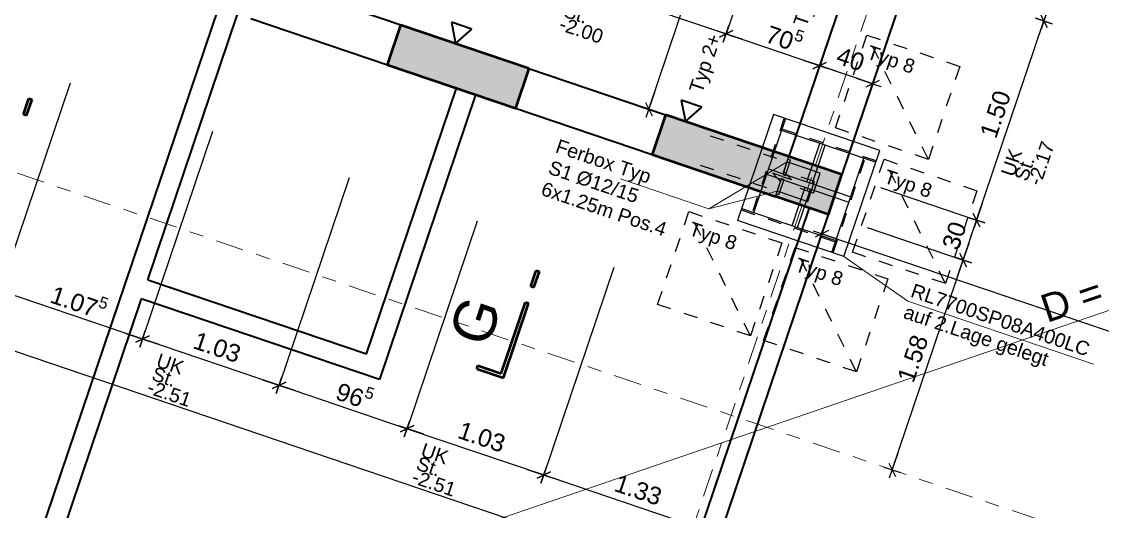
# Model space of a CAD drawing. Header units: metres. Extents: x 2661608 to 2661648.6, y 1209464.3 to 1209501.1.
# Drawn here: x 2661623.57 to 2661631.29, y 1209482.87 to 1209486.37 of the extents above; entities that cross this region are included whole.
import ezdxf

# ---------------------------------------------------------------- set-up
doc = ezdxf.new("R2010")
doc.units = ezdxf.units.M
doc.header["$PDMODE"] = 65
for name, pattern in [('AUSGEZOGEN', [0]), ('PHANTOM2_S8', [0.3, 0.2, -0.05, 0, -0.05]), ('STRICHLINIE_S4', [0.1, 0.05, -0.05]), ('VERDECKT2_S2', [0.025, 0, -0.025])]:
    doc.linetypes.add(name, pattern=pattern)
for name, color, linetype, lineweight in [('TB_639', 7, 'AUSGEZOGEN', 25), ('TB_640', 7, 'AUSGEZOGEN', 25), ('TB_641', 7, 'AUSGEZOGEN', 25), ('TB_643', 7, 'AUSGEZOGEN', 25), ('TB_645', 7, 'AUSGEZOGEN', 25), ('TB_649', 7, 'AUSGEZOGEN', 25)]:
    doc.layers.add(name, color=color, linetype=linetype, lineweight=lineweight)
doc.styles.add('ARIAL', font='arial.ttf')
doc.styles.add('MtXpl_Arial', font='arial.ttf')

# ---------------------------------------------------------------- blocks, each defined once
blk = doc.blocks.new('ALL_ML_STRICH')
at = {"color": 0, "linetype": 'ByBlock', "lineweight": -2}
for p, q in [((-1, 0), (0.5, 0)), ((-0.3, -0.3), (0.3, 0.3)), ((0, -0.5), (0, 0.5))]:
    blk.add_line(p, q, dxfattribs=at)

msp = doc.modelspace()

# ---------------------------------------------------------------- hatches: boundary and pattern name
at = {"layer": 'TB_639', "linetype": 'AUSGEZOGEN', "lineweight": 35, "transparency": 33554687}
for points in [[(2661626.1829, 1209486.0595), (2661627.097, 1209485.75), (2661627.1932, 1209486.0341), (2661626.2791, 1209486.3436)], [(2661629.4285, 1209485.2773), (2661629.0496, 1209485.4056), (2661628.1688, 1209485.7038), (2661628.0725, 1209485.4197), (2661629.3323, 1209484.9932)]]:
    msp.add_hatch(color=254, dxfattribs=at).paths.add_polyline_path(points)
at = {"layer": 'TB_640', "linetype": 'AUSGEZOGEN', "lineweight": 35, "transparency": 33554687}
for points in [[(2661626.2791, 1209486.3436), (2661626.2631, 1209486.2963), (2661627.1771, 1209485.9868), (2661627.1932, 1209486.0341)], [(2661628.1688, 1209485.7038), (2661628.1527, 1209485.6565), (2661629.4125, 1209485.23), (2661629.4285, 1209485.2773)]]:
    msp.add_hatch(color=81, dxfattribs=at).paths.add_polyline_path(points)

# ---------------------------------------------------------------- linework, layer by layer
at = {"layer": 'DEFPOINTS', "color": 7, "linetype": 'AUSGEZOGEN', "lineweight": 25, "transparency": 16777216}
for p in [(2661628.6015, 1209486.2803), (2661626.1829, 1209486.0595), (2661626.1829, 1209486.0595), (2661629.2692, 1209486.0542), (2661629.7089, 1209486.1054), (2661627.097, 1209485.75), (2661627.097, 1209485.75), (2661627.9124, 1209485.7906), (2661628.0493, 1209485.7443), (2661628.0725, 1209485.4197), (2661628.0725, 1209485.4197), (2661628.0725, 1209485.4197), (2661628.0725, 1209485.4197), (2661629.4285, 1209485.2773), (2661629.4285, 1209485.2773), (2661629.3768, 1209485.1245), (2661629.3768, 1209485.1245), (2661629.3768, 1209485.1245), (2661629.3768, 1209485.1245), (2661630.3899, 1209484.9518), (2661630.2937, 1209484.6677), (2661624.4336, 1209484.1044), (2661625.4092, 1209483.7741), (2661626.3232, 1209483.4646), (2661629.2864, 1209483.3406), (2661627.2988, 1209483.1343), (2661629.787, 1209483.1711)]:
    msp.add_point(p, dxfattribs=at)
at = {"layer": 'DEFPOINTS', "color": 5, "linetype": 'AUSGEZOGEN', "lineweight": 25, "transparency": 16777216}
for p in [(2661629.3323, 1209484.9932), (2661629.2854, 1209484.8545)]:
    msp.add_point(p, dxfattribs=at)
at = {"layer": 'TB_641', "color": 7, "linetype": 'AUSGEZOGEN', "lineweight": 35, "transparency": 33554687}
for p, q in [((2661629.5307, 1209486.8264), (2661629.0496, 1209485.4056)), ((2661626.2791, 1209486.3436), (2661625.3035, 1209486.6739)), ((2661629.9095, 1209486.6981), (2661629.4285, 1209485.2773)), ((2661624.9753, 1209486.4683), (2661621.8004, 1209477.0912)), ((2661624.4712, 1209484.5275), (2661625.1126, 1209486.4218)), ((2661625.2073, 1209486.3898), (2661626.1829, 1209486.0595)), ((2661626.7866, 1209486.3135), (2661626.6393, 1209486.3634)), ((2661626.6393, 1209486.3634), (2661626.6699, 1209486.2113)), ((2661626.6699, 1209486.2113), (2661626.7866, 1209486.3135)), ((2661627.1932, 1209486.0341), (2661628.1688, 1209485.7038)), ((2661626.0341, 1209483.9983), (2661626.6755, 1209485.8927)), ((2661626.6755, 1209485.8927), (2661626.6991, 1209485.8847)), ((2661626.8128, 1209485.8462), (2661626.1249, 1209483.8145)), ((2661627.097, 1209485.75), (2661628.0725, 1209485.4197)), ((2661628.4269, 1209485.7582), (2661628.2797, 1209485.808)), ((2661628.2797, 1209485.808), (2661628.3103, 1209485.6559)), ((2661628.3103, 1209485.6559), (2661628.4269, 1209485.7582)), ((2661629.195, 1209485.0397), (2661627.6236, 1209480.3985)), ((2661627.7144, 1209480.2146), (2661629.3323, 1209484.9932)), ((2661624.4712, 1209484.5275), (2661626.0341, 1209483.9983)), ((2661624.4247, 1209484.3901), (2661623.5412, 1209481.7806)), ((2661626.1249, 1209483.8145), (2661624.4247, 1209484.3901))]:
    msp.add_line(p, q, dxfattribs=at)
at = {"layer": 'TB_641', "color": 7, "linetype": 'AUSGEZOGEN', "lineweight": 50, "transparency": 33554687}
for p, q in [((2661626.1829, 1209486.0595), (2661626.2791, 1209486.3436)), ((2661627.1932, 1209486.0341), (2661626.2791, 1209486.3436)), ((2661626.1829, 1209486.0595), (2661627.097, 1209485.75)), ((2661627.1932, 1209486.0341), (2661627.097, 1209485.75)), ((2661628.1688, 1209485.7038), (2661628.0725, 1209485.4197)), ((2661629.4285, 1209485.2773), (2661628.1688, 1209485.7038)), ((2661628.0725, 1209485.4197), (2661628.9534, 1209485.1214)), ((2661629.3323, 1209484.9932), (2661629.4285, 1209485.2773)), ((2661629.3323, 1209484.9932), (2661628.9534, 1209485.1214))]:
    msp.add_line(p, q, dxfattribs=at)
at = {"layer": 'TB_641', "color": 7, "linetype": 'AUSGEZOGEN', "lineweight": 25, "transparency": 33554687}
for p, q in [((2661626.6991, 1209485.8847), (2661626.8886, 1209485.8205)), ((2661626.8886, 1209485.8205), (2661626.9122, 1209485.8125)), ((2661629.0432, 1209485.3866), (2661629.0063, 1209485.2777)), ((2661629.0139, 1209485.3001), (2661629.0496, 1209485.4056)), ((2661629.0253, 1209485.2713), (2661629.0622, 1209485.3802)), ((2661629.0622, 1209485.3802), (2661629.0432, 1209485.3866)), ((2661629.2736, 1209485.2875), (2661629.0558, 1209485.3613)), ((2661629.0015, 1209485.2635), (2661628.9352, 1209485.286)), ((2661628.9352, 1209485.286), (2661628.9891, 1209485.2269)), ((2661629.0063, 1209485.2777), (2661629.0253, 1209485.2713)), ((2661629.0678, 1209485.2411), (2661629.0139, 1209485.3001)), ((2661629.2255, 1209485.1455), (2661629.2736, 1209485.2875)), ((2661628.9534, 1209485.1214), (2661628.9891, 1209485.2269)), ((2661628.9967, 1209485.2493), (2661628.9598, 1209485.1404)), ((2661628.9788, 1209485.134), (2661629.0157, 1209485.2429)), ((2661628.9967, 1209485.2493), (2661629.0157, 1209485.2429)), ((2661629.0015, 1209485.2635), (2661629.0678, 1209485.2411)), ((2661629.2322, 1209485.2276), (2661629.1375, 1209485.2597)), ((2661629.1841, 1209485.0856), (2661629.2322, 1209485.2276)), ((2661628.9598, 1209485.1404), (2661628.9788, 1209485.134)), ((2661628.9852, 1209485.1529), (2661629.1841, 1209485.0856)), ((2661629.2255, 1209485.1455), (2661629.1308, 1209485.1775)), ((2661629.3323, 1209484.9932), (2661629.195, 1209485.0397))]:
    msp.add_line(p, q, dxfattribs=at)
at = {"layer": 'TB_641', "color": 7, "linetype": 'STRICHLINIE_S4', "lineweight": 25, "transparency": 33554687}
for p, q in [((2661628.4874, 1209485.5537), (2661629.0368, 1209485.3677)), ((2661629.0368, 1209485.3677), (2661629.0558, 1209485.3613)), ((2661628.4169, 1209485.3453), (2661628.9663, 1209485.1593)), ((2661628.9663, 1209485.1593), (2661628.9852, 1209485.1529))]:
    msp.add_line(p, q, dxfattribs=at)
at = {"layer": 'TB_643', "color": 7, "linetype": 'PHANTOM2_S8', "lineweight": 18, "transparency": 33554687}
for p, q in [((2661623.9509, 1209469.7224), (2661632.8308, 1209495.9499)), ((2661612.6477, 1209488.974), (2661644.6767, 1209478.1298))]:
    msp.add_line(p, q, dxfattribs=at)
at = {"layer": 'TB_645', "color": 7, "linetype": 'VERDECKT2_S2', "lineweight": 25, "transparency": 33554687}
for p, q in [((2661629.3826, 1209485.6096), (2661629.6071, 1209486.2726)), ((2661629.6071, 1209486.2726), (2661630.2702, 1209486.0481)), ((2661630.0457, 1209485.3851), (2661629.6071, 1209486.2726)), ((2661630.2702, 1209486.0481), (2661630.0457, 1209485.3851)), ((2661629.0161, 1209485.6809), (2661628.7869, 1209485.0036)), ((2661629.6725, 1209485.3742), (2661628.9952, 1209485.6035)), ((2661630.0457, 1209485.3851), (2661629.3826, 1209485.6096)), ((2661629.3658, 1209484.7179), (2661629.5951, 1209485.3951)), ((2661629.505, 1209484.7235), (2661629.7294, 1209485.3866)), ((2661629.7294, 1209485.3866), (2661630.3925, 1209485.1621)), ((2661630.168, 1209484.4991), (2661629.7294, 1209485.3866)), ((2661630.3925, 1209485.1621), (2661630.168, 1209484.4991)), ((2661628.1118, 1209484.3506), (2661628.3363, 1209485.0137)), ((2661628.3363, 1209485.0137), (2661628.9993, 1209484.7892)), ((2661628.7748, 1209484.1261), (2661628.3363, 1209485.0137)), ((2661628.7095, 1209485.0246), (2661629.3867, 1209484.7953)), ((2661628.9993, 1209484.7892), (2661628.7748, 1209484.1261)), ((2661628.8695, 1209484.0941), (2661629.094, 1209484.7571)), ((2661629.094, 1209484.7571), (2661629.757, 1209484.5326)), ((2661629.5326, 1209483.8696), (2661629.094, 1209484.7571)), ((2661630.168, 1209484.4991), (2661629.505, 1209484.7235)), ((2661629.757, 1209484.5326), (2661629.5326, 1209483.8696)), ((2661628.7748, 1209484.1261), (2661628.1118, 1209484.3506)), ((2661629.5326, 1209483.8696), (2661628.8695, 1209484.0941))]:
    msp.add_line(p, q, dxfattribs=at)
at = {"layer": 'TB_645', "color": 7, "linetype": 'AUSGEZOGEN', "lineweight": 25, "transparency": 33554687}
for p, q in [((2661628.9404, 1209485.7065), (2661628.6838, 1209484.9488)), ((2661629.0256, 1209485.6777), (2661628.7979, 1209485.0052)), ((2661629.6981, 1209485.45), (2661628.9404, 1209485.7065)), ((2661629.6693, 1209485.3647), (2661628.9968, 1209485.5924)), ((2661629.1784, 1209485.2247), (2661629.2714, 1209485.4994)), ((2661629.2163, 1209485.2119), (2661629.3093, 1209485.4866)), ((2661629.4416, 1209484.6922), (2661629.6981, 1209485.45)), ((2661629.3563, 1209484.7211), (2661629.584, 1209485.3936)), ((2661628.8909, 1209485.2798), (2661629.4782, 1209485.081)), ((2661628.9038, 1209485.3177), (2661629.491, 1209485.1189)), ((2661629.0726, 1209484.9122), (2661629.1656, 1209485.1868)), ((2661629.1105, 1209484.8993), (2661629.2035, 1209485.174)), ((2661628.7127, 1209485.034), (2661629.3852, 1209484.8063)), ((2661629.4416, 1209484.6922), (2661628.6838, 1209484.9488))]:
    msp.add_line(p, q, dxfattribs=at)
at = {"layer": 'TB_645', "color": 7, "linetype": 'AUSGEZOGEN', "lineweight": 18, "transparency": 33554687}
for q in [(2661629.4416, 1209484.6922), (2661631.2248, 1209483.9244)]:
    msp.add_line((2661629.8999, 1209484.373), q, dxfattribs=at)
at = {"layer": 'TB_649', "color": 7, "linetype": 'AUSGEZOGEN', "lineweight": 18, "transparency": 33554687}
for p, q in [((2661613.1943, 1209478.1152), (2661641.4364, 1209487.7575)), ((2661629.0368, 1209485.3677), (2661628.4787, 1209485.0322)), ((2661627.8466, 1209485.2462), (2661628.4787, 1209485.0322)), ((2661628.4787, 1209485.0322), (2661628.9663, 1209485.1593))]:
    msp.add_line(p, q, dxfattribs=at)
at = {"layer": 'TB_649', "color": 7, "linetype": 'AUSGEZOGEN', "lineweight": -2, "transparency": 16777216}
for p, q in [((2661628.0493, 1209485.7443), (2661628.5303, 1209487.1651)), ((2661628.8021, 1209486.8728), (2661628.6015, 1209486.2803)), ((2661628.8021, 1209486.8728), (2661628.6015, 1209486.2803)), ((2661627.1428, 1209486.7741), (2661628.6015, 1209486.2803)), ((2661630.3899, 1209484.9518), (2661630.8709, 1209486.3726)), ((2661628.6015, 1209486.2803), (2661629.2692, 1209486.0542)), ((2661617.4509, 1209486.0726), (2661628.4383, 1209482.3526)), ((2661629.2692, 1209486.0542), (2661629.2692, 1209486.0542)), ((2661629.2692, 1209486.0542), (2661629.2692, 1209486.0542)), ((2661629.2692, 1209486.0542), (2661629.6481, 1209485.9259)), ((2661623.9163, 1209485.9289), (2661623.4153, 1209484.4491)), ((2661623.9163, 1209485.9289), (2661623.4153, 1209484.4491)), ((2661629.6481, 1209485.9259), (2661629.6481, 1209485.9259)), ((2661628.0493, 1209485.7443), (2661628.0493, 1209485.7443)), ((2661624.9346, 1209485.5842), (2661624.4336, 1209484.1044)), ((2661624.9346, 1209485.5842), (2661624.4336, 1209484.1044)), ((2661625.9102, 1209485.2539), (2661625.4092, 1209483.7741)), ((2661625.9102, 1209485.2539), (2661625.4092, 1209483.7741)), ((2661629.7045, 1209485.1839), (2661630.3899, 1209484.9518)), ((2661629.7045, 1209485.1839), (2661630.3899, 1209484.9518)), ((2661626.8242, 1209484.9444), (2661626.3232, 1209483.4646)), ((2661626.8242, 1209484.9444), (2661626.3232, 1209483.4646)), ((2661629.6085, 1209484.8997), (2661630.2937, 1209484.6677)), ((2661629.6085, 1209484.8997), (2661630.2937, 1209484.6677)), ((2661630.2937, 1209484.6677), (2661630.3899, 1209484.9518)), ((2661629.787, 1209483.1711), (2661630.2937, 1209484.6677)), ((2661627.7998, 1209484.6141), (2661627.2988, 1209483.1343)), ((2661627.7998, 1209484.6141), (2661627.2988, 1209483.1343)), ((2661623.4153, 1209484.4491), (2661624.4336, 1209484.1044)), ((2661624.4336, 1209484.1044), (2661625.4092, 1209483.7741)), ((2661625.4092, 1209483.7741), (2661626.3232, 1209483.4646)), ((2661626.3232, 1209483.4646), (2661627.2988, 1209483.1343)), ((2661627.2988, 1209483.1343), (2661628.5585, 1209482.7078)), ((2661629.787, 1209483.1711), (2661629.787, 1209483.1711))]:
    msp.add_line(p, q, dxfattribs=at)
at = {"layer": 'TB_649', "color": 7, "linetype": 'AUSGEZOGEN', "lineweight": 50, "transparency": 33554687}
for p, q in [((2661623.5833, 1209485.7064), (2661623.6218, 1209485.8201)), ((2661623.6061, 1209485.6987), (2661623.6445, 1209485.8124)), ((2661623.6218, 1209485.8201), (2661623.6445, 1209485.8124)), ((2661623.6061, 1209485.6987), (2661623.5833, 1209485.7064)), ((2661627.2064, 1209484.4797), (2661627.2449, 1209484.5934)), ((2661627.2291, 1209484.472), (2661627.2676, 1209484.5857)), ((2661627.2449, 1209484.5934), (2661627.2676, 1209484.5857)), ((2661627.2291, 1209484.472), (2661627.2064, 1209484.4797)), ((2661626.996, 1209483.8584), (2661627.1679, 1209484.3661)), ((2661627.0111, 1209483.8279), (2661627.1907, 1209484.3584)), ((2661627.1679, 1209484.3661), (2661627.1907, 1209484.3584)), ((2661626.8216, 1209483.8921), (2661626.8293, 1209483.9148)), ((2661626.8216, 1209483.8921), (2661627.0111, 1209483.8279)), ((2661626.8293, 1209483.9148), (2661626.996, 1209483.8584))]:
    msp.add_line(p, q, dxfattribs=at)
at = {"layer": 'TB_649', "color": 5, "linetype": 'AUSGEZOGEN', "lineweight": -2, "transparency": 16777216}
for q in [(2661629.2854, 1209484.8545), (2661634.8422, 1209482.9731)]:
    msp.add_line((2661629.2854, 1209484.8545), q, dxfattribs=at)

# ---------------------------------------------------------------- block references
at = {"layer": 'TB_649', "color": 7, "linetype": 'AUSGEZOGEN', "lineweight": 25, "transparency": 16777216, "xscale": 0.125, "yscale": 0.125, "zscale": 0.125}
for p, rotation in [((2661630.8709, 1209486.3726), 251.2952432401716), ((2661630.8709, 1209486.3726), 71.29524324017162), ((2661628.6015, 1209486.2803), 341.2952432375796), ((2661628.6015, 1209486.2803), 161.2952432375796), ((2661629.2692, 1209486.0542), 341.2952432375796), ((2661629.2692, 1209486.0542), 161.2952432375796), ((2661629.6481, 1209485.9259), 341.2952432375796), ((2661628.0493, 1209485.7443), 251.2952432457958), ((2661630.3899, 1209484.9518), 251.2952432401716), ((2661630.3899, 1209484.9518), 71.29524324017162), ((2661630.2937, 1209484.6677), 251.2952432401716), ((2661630.2937, 1209484.6677), 71.29524324017162), ((2661624.4336, 1209484.1044), 341.2952432638242), ((2661624.4336, 1209484.1044), 161.2952432638242), ((2661625.4092, 1209483.7741), 341.2952432638242), ((2661625.4092, 1209483.7741), 161.2952432638242), ((2661626.3232, 1209483.4646), 341.2952432638242), ((2661626.3232, 1209483.4646), 161.2952432638242), ((2661629.787, 1209483.1711), 251.2952432401716), ((2661627.2988, 1209483.1343), 341.2952432638242), ((2661627.2988, 1209483.1343), 161.2952432638242)]:
    msp.add_blockref('ALL_ML_STRICH', p, dxfattribs=dict(at, rotation=rotation))
at = {"layer": 'TB_649', "color": 5, "linetype": 'AUSGEZOGEN', "lineweight": 25, "transparency": 16777216, "xscale": 0.125, "yscale": 0.125, "zscale": 0.125, "rotation": 161.2952432347492}
msp.add_blockref('ALL_ML_STRICH', (2661629.2854, 1209484.8545), dxfattribs=at)

# ---------------------------------------------------------------- texts
at = {"layer": 'TB_641', "color": 7, "style": 'MtXpl_Arial'}
for s, p in [('Typ', (2661629.1735, 1209486.3246)), ('2+', (2661628.5161, 1209486.1081)), ('Typ', (2661628.429, 1209485.8507))]:
    msp.add_text(s, height=0.1, rotation=71.29524, dxfattribs=at).set_placement(p)
at = {"layer": 'TB_645', "color": 7, "style": 'MtXpl_Arial'}
for s, rotation, p in [('Typ', -18.70471, (2661629.5973, 1209486.1073)), ('8', -18.70471, (2661629.8546, 1209486.0202)), ('Typ', -18.70471, (2661629.7196, 1209485.2213)), ('8', -18.70471, (2661629.977, 1209485.1342)), ('Typ', -18.70471, (2661628.3264, 1209484.8484)), ('8', -18.70471, (2661628.5838, 1209484.7612)), ('Typ', -18.70471, (2661629.0842, 1209484.5918)), ('8', -18.70471, (2661629.3415, 1209484.5047)), ('RL7700SP08A400LC', -18.70476, (2661629.9117, 1209484.4077)), ('auf', -18.70476, (2661629.8602, 1209484.2556)), ('2.Lage', -18.70476, (2661630.0809, 1209484.1808)), ('gelegt', -18.70476, (2661630.5223, 1209484.0314))]:
    msp.add_text(s, height=0.1, rotation=rotation, dxfattribs=at).set_placement(p)
at = {"layer": 'TB_649', "color": 7, "style": 'MtXpl_Arial'}
for s, height, rotation, p in [('Ferbox', 0.1, -18.70476, (2661627.3752, 1209485.4381)), ('S1', 0.1, -18.70476, (2661627.3236, 1209485.2859)), ('Typ', 0.1, -18.70476, (2661627.8238, 1209485.2862)), ('Ø12/15', 0.1, -18.70476, (2661627.5223, 1209485.2187)), ('6x1.25m', 0.1, -18.70476, (2661627.2721, 1209485.1337)), ('Pos.4', 0.1, -18.70476, (2661627.8164, 1209484.9495)), ('D', 0.2, 18.85024, (2661630.8927, 1209484.2182)), ('=', 0.2, 18.85024, (2661631.1571, 1209484.3085))]:
    msp.add_text(s, height=height, rotation=rotation, dxfattribs=at).set_placement(p)
at = {"layer": 'TB_649', "color": 7, "style": 'MtXpl_Arial', "width": 0.98}
msp.add_text('G', height=0.3, rotation=71.29524, dxfattribs=at).set_placement((2661626.9, 1209484.036))
at = {"layer": 'TB_649', "color": 7, "linetype": 'AUSGEZOGEN', "lineweight": 25, "transparency": 16777216, "char_height": 0.1, "width": 0.005, "attachment_point": 1, "line_spacing_factor": 0.60241, "style": 'ARIAL'}
for s, insert, rotation in [('UK St. -2.00', (2661627.4973, 1209486.5959), 341.29524), ('UK St. -2.17', (2661630.5616, 1209485.2872), 71.29524), ('UK St. -2.51', (2661624.5555, 1209484.0049), 341.29524), ('UK St. -2.51', (2661626.4451, 1209483.3652), 341.29524)]:
    msp.add_mtext(s, dxfattribs=dict(at, insert=insert, rotation=rotation))
at = {"layer": 'TB_649', "color": 7, "linetype": 'AUSGEZOGEN', "lineweight": 25, "transparency": 16777216, "char_height": 0.125, "attachment_point": 5, "style": 'ARIAL'}
for s, insert, width, rotation in [('\\A1;{\\A1;{70\\H0.082500;\\S5^ ;}}', (2661629.0203, 1209486.2595), 0.5, 341.29524), ('\\A1;{\\A1;{40\\H0.082500;\\S^ ;}}', (2661629.4903, 1209486.1004), 0.5, 341.29524), ('\\A1;{\\A1;{1.50\\H0.082500;\\S^ ;}}', (2661630.5248, 1209485.7077), 0.5, 71.29524), ('\\A1;{\\A1;{30\\H0.082500;\\S^ ;}}', (2661630.2314, 1209484.8414), 0.5, 71.29524), ('\\A1;{\\A1;{1.07\\H0.082500;\\S5^ ;}}', (2661623.9818, 1209484.3784), 0.625, 341.29524), ('\\A1;{\\A1;{1.03\\H0.082500;\\S^ ;}}', (2661624.9667, 1209484.045), 0.5, 341.29524), ('\\A1;{\\A1;{1.58\\H0.082500;\\S^ ;}}', (2661629.9346, 1209483.9646), 0.5, 71.29524), ('\\A1;{\\A1;{96\\H0.082500;\\S5^ ;}}', (2661625.9511, 1209483.7116), 0.5, 341.29524), ('\\A1;{\\A1;{1.03\\H0.082500;\\S^ ;}}', (2661626.8563, 1209483.4052), 0.5, 341.29524), ('\\A1;{\\A1;{1.33\\H0.082500;\\S^ ;}}', (2661627.974, 1209483.0268), 0.5, 341.29524)]:
    msp.add_mtext(s, dxfattribs=dict(at, insert=insert, width=width, rotation=rotation))

doc.saveas('drawing.dxf')
